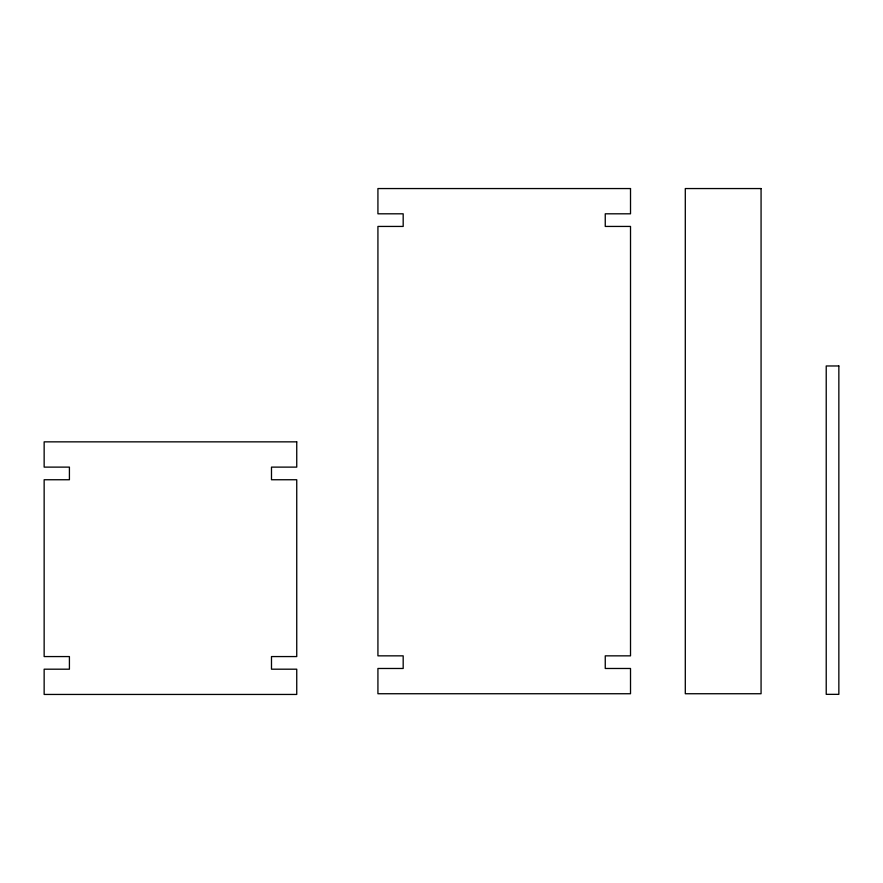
<?xml version="1.0" encoding="UTF-8"?>
<svg xmlns="http://www.w3.org/2000/svg" width="883" height="883" viewBox="0 0 883 883"><rect width="100%" height="100%" fill="white"/><g stroke="black" fill="none" stroke-linecap="round" stroke-linejoin="round"><path stroke-width="1.32" d="M630.517 188.554L377.924 188.554L377.924 213.807L403.178 213.807L403.178 226.434L377.924 226.434L377.924 655.848L403.178 655.848L403.178 668.475L377.924 668.475L377.924 693.74L630.517 693.74L630.517 668.475L605.252 668.475L605.252 655.848L630.517 655.848L630.517 226.434L605.252 226.434L605.252 213.807L630.517 213.807L630.517 188.554M761.069 188.554L685.296 188.554L685.296 693.74L761.069 693.74L761.069 188.554M838.85 365.97L826.223 365.97L826.223 694.347L838.85 694.347L838.85 365.97M296.743 441.853L44.15 441.853L44.15 467.118L69.415 467.118L69.415 479.745L44.15 479.745L44.15 656.566L69.415 656.566L69.415 669.193L44.15 669.193L44.15 694.446L296.743 694.446L296.743 669.193L271.489 669.193L271.489 656.566L296.743 656.566L296.743 479.745L271.489 479.745L271.489 467.118L296.743 467.118L296.743 441.853"/></g></svg>
